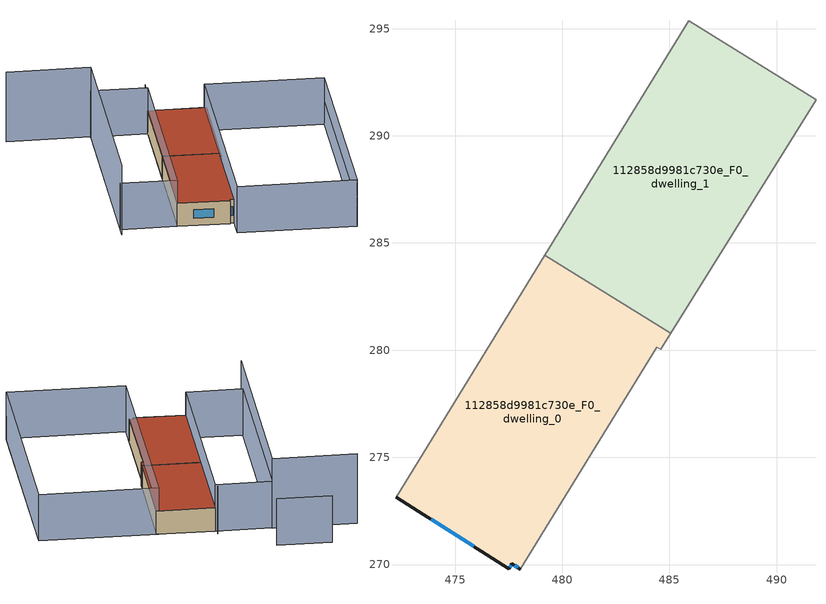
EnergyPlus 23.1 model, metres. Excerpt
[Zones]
112858d9981c730e_F0_dwelling_0
 floor ground (EU_floor_Construction): 485.06,280.78 484.59,280.03 484.42,280.14 478.05,269.78 477.66,270.03 477.51,269.8 472.25,273.15 479.19,284.44 z0
 wall outside (EU_wall_Construction): 472.25,273.15 477.51,269.8 477.66,270.03 478.05,269.78 z0:3
 wall adiabatic (EU_wall_Construction): 478.05,269.78 484.42,280.14 484.59,280.03 485.06,280.78 / 479.19,284.44 472.25,273.15 z0:3
 wall to 112858d9981c730e_F0_dwelling_1 (EU_wall_Construction): 485.06,280.78 479.19,284.44 z0:3
 window (EU_Window_Construction): 477.78,269.96 477.93,269.86 / 477.56,269.87 477.61,269.96 / 473.89,272.1 475.87,270.84 z0.93:2.07
 roof outside (EU_roof_Construction): 478.05,269.78 484.42,280.14 484.59,280.03 485.06,280.78 479.19,284.44 472.25,273.15 477.51,269.8 477.66,270.03 z3
112858d9981c730e_F0_dwelling_1
 floor ground (EU_floor_Construction): 491.84,291.67 485.06,280.78 479.19,284.44 485.91,295.36 z0
 wall adiabatic (EU_wall_Construction): 485.06,280.78 491.84,291.67 485.91,295.36 479.19,284.44 z0:3
 roof outside (EU_roof_Construction): 485.06,280.78 491.84,291.67 485.91,295.36 479.19,284.44 z3
shading: 488.75,260.05 503.67,284.3 z0:3; 485.72,295.48 486.13,296.15 / 482.82,303.02 477.21,306.47 / 503.71,284.37 488.63,259.85 / 488.63,259.85 476.52,267.3 / 476.52,267.3 491.6,291.82 / 491.6,291.82 503.71,284.37 / 485.91,295.36 472.25,273.15 / 472.25,273.15 466.49,276.69 / 466.49,276.69 480.15,298.91 / 480.15,298.91 485.91,295.36 z0:6; 471.63,304.22 480.18,298.96 / 480.18,298.96 465.75,275.49 z0:9
[Building]
EU S2 Campaign: North Axis=0; Terrain=City; Solar Distribution=FullExterior
[Site:Location]
Montreal-Trudeau.Intl.AP: Latitude=45.4667; Longitude=-73.75; Time Zone=-5; Elevation=36
[SizingPeriod:WeatherFileDays]
AnnualSizingPeriod: Begin Month=1; Begin Day of Month=1; End Month=12; End Day of Month=31; Day of Week for Start Day=Monday; Use Weather File Daylight Saving Period=No; Use Weather File Rain and Snow Indicators=No
[MATERIAL]
EU_InternalMass_Material: Roughness=MediumRough; Thickness=0.1; Conductivity=1; Density=1800; Specific Heat=900; Thermal Absorptance=0.9; Solar Absorptance=0.7; Visible Absorptance=0.7
[MATERIAL:NOMASS] Roughness=MediumRough; Thermal Absorptance=0.9; Solar Absorptance=0.7; Visible Absorptance=0.7
Name | Thermal Resistance
EU_wall_NoMass; EU_floor_NoMass | 1.36485
EU_roof_NoMass | 2.55992
[WINDOWMATERIAL:SIMPLEGLAZINGSYSTEM]
EU_Window_SimpleGlazing: UFactor=3.92339; Solar Heat Gain Coefficient=0.8; Visible Transmittance=0.8
[CONSTRUCTION]
EU_wall_Construction: EU_wall_NoMass
EU_roof_Construction: EU_roof_NoMass
EU_floor_Construction: EU_floor_NoMass
EU_Window_Construction: EU_Window_SimpleGlazing
EU_InternalMass_Construction: EU_InternalMass_Material
[ZONE] Type=1; Multiplier=1; Ceiling Height=autocalculate; Floor Area=autocalculate; Part of Total Floor Area=Yes
Name | Volume
112858d9981c730e_F0_dwelling_0 | 267.341
112858d9981c730e_F0_dwelling_1 | 267.355
[INTERNALMASS] Construction=EU_InternalMass_Construction
Name | Zone or ZoneList | Surface Area
112858d9981c730e_F0_dwelling_0_EU_InternalMass | 112858d9981c730e_F0_dwelling_0 | 89.113
112858d9981c730e_F0_dwelling_1_EU_InternalMass | 112858d9981c730e_F0_dwelling_1 | 89.1164
[OTHEREQUIPMENT] Fuel Type=Electricity; Design Level Calculation Method=Watts/Area; Power per Zone Floor Area=1; Fraction Latent=0; Fraction Radiant=0; Fraction Lost=0; Carbon Dioxide Generation Rate=0; EndUse Subcategory=EU_Step8_InternalGains
Name | Zone or ZoneList or Space or SpaceList | Schedule
EU_Step8_InternalGain_112858d9981c730e_F0_dwelling_0_f000 | 112858d9981c730e_F0_dwelling_0 | EU_Step8_GainSchedule_112858d9981c730e_F0_dwelling_0_f000
EU_Step8_InternalGain_112858d9981c730e_F0_dwelling_1_f000 | 112858d9981c730e_F0_dwelling_1 | EU_Step8_GainSchedule_112858d9981c730e_F0_dwelling_1_f000
[ZONEVENTILATION:DESIGNFLOWRATE] Schedule=EU_AlwaysOn; Design Flow Rate Calculation Method=AirChanges/Hour; Air Changes per Hour=0.860309; Ventilation Type=Natural; Fan Pressure Rise=0; Fan Total Efficiency=1; Constant Term Coefficient=1; Temperature Term Coefficient=0; Velocity Term Coefficient=0; Velocity Squared Term Coefficient=0; Minimum Indoor Temperature=-100; Maximum Indoor Temperature=100; Delta Temperature=-100; Minimum Outdoor Temperature=-100; Maximum Outdoor Temperature=100; Maximum Wind Speed=40
Name | Zone or ZoneList or Space or SpaceList
EU_ConstantAir_112858d9981c730e_F0_dwelling_0 | 112858d9981c730e_F0_dwelling_0
EU_ConstantAir_112858d9981c730e_F0_dwelling_1 | 112858d9981c730e_F0_dwelling_1
[HVACTEMPLATE:THERMOSTAT] Constant Heating Setpoint=20; Constant Cooling Setpoint=50
EU_HeatOnly_112858d9981c730e_F0_dwelling_0; EU_HeatOnly_112858d9981c730e_F0_dwelling_1
[HVACTEMPLATE:ZONE:IDEALLOADSAIRSYSTEM] System Availability Schedule=EU_AlwaysOn; Maximum Heating Supply Air Temperature=50; Minimum Cooling Supply Air Temperature=13; Maximum Heating Supply Air Humidity Ratio=0.0156; Minimum Cooling Supply Air Humidity Ratio=0.0077; Heating Limit=NoLimit; Cooling Limit=NoLimit; Heating Availability Schedule=EU_AlwaysOn; Cooling Availability Schedule=EU_CoolingOff; Dehumidification Control Type=ConstantSensibleHeatRatio; Cooling Sensible Heat Ratio=0.7; Dehumidification Setpoint=60; Humidification Control Type=None; Humidification Setpoint=30; Outdoor Air Method=None; Outdoor Air Flow Rate per Person=0.00944; Outdoor Air Flow Rate per Zone Floor Area=0; Outdoor Air Flow Rate per Zone=0; Demand Controlled Ventilation Type=None; Outdoor Air Economizer Type=NoEconomizer; Heat Recovery Type=None; Sensible Heat Recovery Effectiveness=0.7; Latent Heat Recovery Effectiveness=0.65
Name | Template Thermostat
112858d9981c730e_F0_dwelling_0 | EU_HeatOnly_112858d9981c730e_F0_dwelling_0
112858d9981c730e_F0_dwelling_1 | EU_HeatOnly_112858d9981c730e_F0_dwelling_1
[SIZING:ZONE] Zone Cooling Design Supply Air Temperature Input Method=SupplyAirTemperature; Zone Cooling Design Supply Air Temperature=13; Zone Heating Design Supply Air Temperature Input Method=SupplyAirTemperature; Zone Heating Design Supply Air Temperature=50; Zone Cooling Design Supply Air Humidity Ratio=0.008; Zone Heating Design Supply Air Humidity Ratio=0.008; Cooling Design Air Flow Method=DesignDay; Cooling Design Air Flow Rate=0; Cooling Minimum Air Flow per Zone Floor Area=0.000762; Cooling Minimum Air Flow=0; Cooling Minimum Air Flow Fraction=0.2; Heating Design Air Flow Method=DesignDay; Heating Design Air Flow Rate=0; Heating Maximum Air Flow per Zone Floor Area=0.002032; Heating Maximum Air Flow=0.141576; Heating Maximum Air Flow Fraction=0.3; Account for Dedicated Outdoor Air System=No; Dedicated Outdoor Air System Control Strategy=NeutralSupplyAir; Dedicated Outdoor Air Low Setpoint Temperature for Design=autosize; Dedicated Outdoor Air High Setpoint Temperature for Design=autosize; Zone Load Sizing Method=Sensible Load Only No Latent Load; Zone Latent Cooling Design Supply Air Humidity Ratio Input Method=HumidityRatioDifference; Zone Cooling Design Supply Air Humidity Ratio Difference=0.005; Zone Latent Heating Design Supply Air Humidity Ratio Input Method=HumidityRatioDifference; Zone Humidification Design Supply Air Humidity Ratio Difference=0.005
112858d9981c730e_F0_dwelling_0; 112858d9981c730e_F0_dwelling_1
[SCHEDULE:CONSTANT]
Name | Hourly Value
EU_AlwaysOn | 1
EU_CoolingOff | 0
[SCHEDULE:FILE] Column Number=1; Rows to Skip at Top=0; Number of Hours of Data=8760; Column Separator=Comma; Interpolate to Timestep=No; Minutes per Item=60; Adjust Schedule for Daylight Savings=Yes
Name | File
EU_Step8_GainSchedule_112858d9981c730e_F0_dwelling_0_f000 | ../../schedules/112858d9981c730e/112858d9981c730e_F0_dwelling_0_f000_gain.csv
EU_Step8_GainSchedule_112858d9981c730e_F0_dwelling_1_f000 | ../../schedules/112858d9981c730e/112858d9981c730e_F0_dwelling_1_f000_gain.csv
